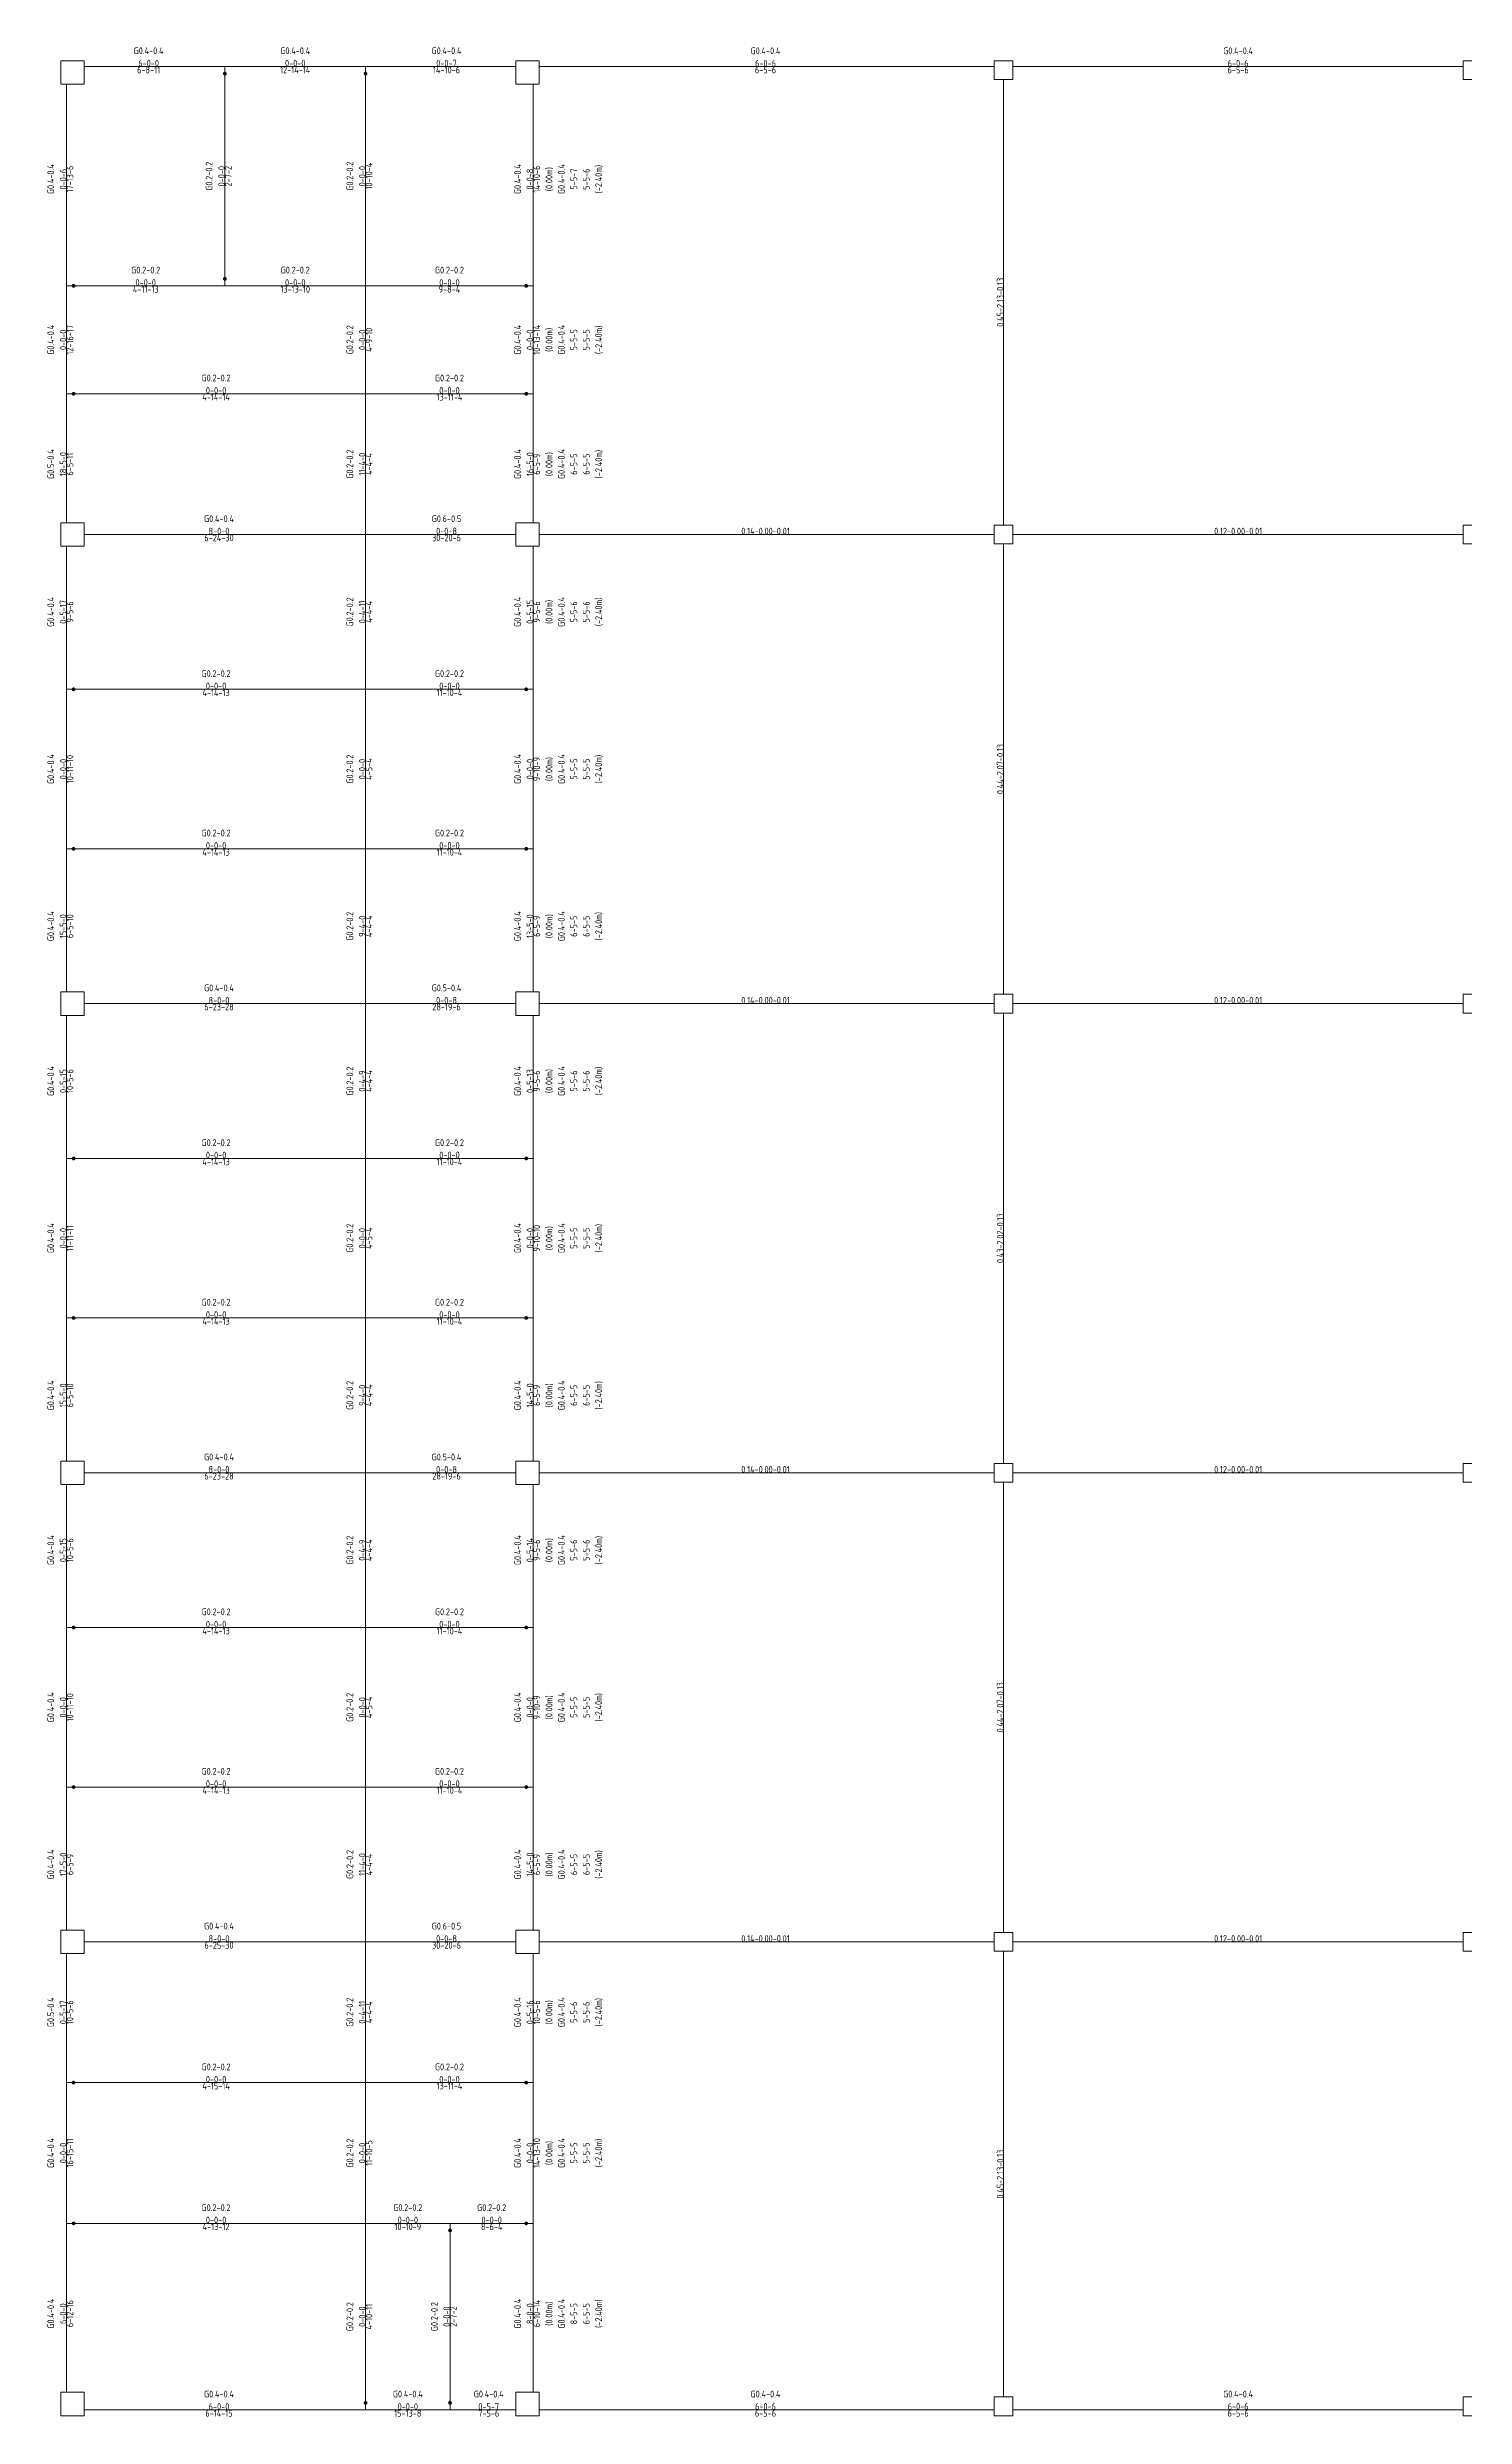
# Model space of a CAD drawing. Extents: x -2331248 to -1198620, y -977263 to -545844.
# Drawn here: x -1444551 to -1414340, y -911374 to -860871 of the extents above; entities that cross this region are included whole.
import ezdxf

# ---------------------------------------------------------------- set-up
doc = ezdxf.new("R2010")
doc.units = 0
doc.header["$LTSCALE"] = 1000
doc.header["$MEASUREMENT"] = 0
doc.layers.get('0').update_dxf_attribs({"linetype": 'CONTINUOUS'})
for name, color, linetype, lineweight in [('15100', 4, 'CONTINUOUS', 18), ('15101', 52, 'CONTINUOUS', 18), ('15220', 11, 'CONTINUOUS', 18)]:
    doc.layers.add(name, color=color, linetype=linetype, lineweight=lineweight)
doc.styles.add('PkpmHz', font='Pkpmeng', dxfattribs={"width": 0.7, "bigfont": 'hztxt'})

# ---------------------------------------------------------------- blocks, each defined once
blk = doc.blocks.new('A$C0456182A')
at = {"layer": '15100', "ltscale": 1000}
for p, q in [((766, 50093), (3766, 50094)), ((3766, 50094), (6766, 50094)), ((6766, 50094), (9966, 50093)), ((10466, 50093), (20166, 50093)), ((20566, 50093), (30166, 50093)), ((391, 45419), (391, 49719)), ((10341, 45419), (10341, 49719)), ((10341, 45419), (10341, 49719)), ((391, 43119), (391, 45419)), ((10341, 43119), (10341, 45419)), ((10341, 43119), (10341, 45419)), ((391, 40369), (391, 43119)), ((10341, 40369), (10341, 43119)), ((10341, 40369), (10341, 43119)), ((766, 40119), (6766, 40119)), ((6766, 40119), (9966, 40119)), ((391, 36819), (391, 39869)), ((10341, 36819), (10341, 39869)), ((10341, 36819), (10341, 39869)), ((391, 33419), (391, 36819)), ((10341, 33419), (10341, 36819)), ((10341, 33419), (10341, 36819)), ((391, 30369), (391, 33419)), ((10341, 30369), (10341, 33419)), ((10341, 30369), (10341, 33419)), ((391, 26819), (391, 29869)), ((766, 30119), (6766, 30119)), ((6766, 30119), (9966, 30119)), ((10341, 26819), (10341, 29869)), ((10341, 26819), (10341, 29869)), ((391, 23419), (391, 26819)), ((10341, 23419), (10341, 26819)), ((10341, 23419), (10341, 26819)), ((391, 20369), (391, 23419)), ((10341, 20369), (10341, 23419)), ((10341, 20369), (10341, 23419)), ((391, 16819), (391, 19869)), ((766, 20119), (6766, 20119)), ((6766, 20119), (9966, 20119)), ((10341, 16819), (10341, 19869)), ((10341, 16819), (10341, 19869)), ((391, 13419), (391, 16819)), ((10341, 13419), (10341, 16819)), ((10341, 13419), (10341, 16819)), ((391, 10369), (391, 13419)), ((10341, 10369), (10341, 13419)), ((10341, 10369), (10341, 13419)), ((766, 10119), (6766, 10119)), ((6766, 10119), (9966, 10119)), ((391, 7119), (391, 9869)), ((10341, 7119), (10341, 9869)), ((10341, 7119), (10341, 9869)), ((391, 4119), (391, 7119)), ((10341, 4119), (10341, 7119)), ((10341, 4119), (10341, 7119)), ((391, 519), (391, 4119)), ((10341, 519), (10341, 4119)), ((10341, 519), (10341, 4119)), ((766, 144), (6766, 144)), ((6766, 144), (8566, 144)), ((8566, 144), (9966, 144)), ((10466, 144), (20166, 145)), ((20566, 145), (30166, 145))]:
    blk.add_line(p, q, dxfattribs=at)
at = {"layer": '15100', "color": 4, "ltscale": 1000}
for p, q in [((3766, 45419), (3766, 50094)), ((6766, 45419), (6766, 50094)), ((20366, 40319), (20366, 49819)), ((391, 45419), (3766, 45419)), ((3766, 45419), (6766, 45419)), ((6766, 43119), (6766, 45419)), ((6766, 45419), (10341, 45419)), ((391, 43119), (6766, 43119)), ((6766, 40119), (6766, 43119)), ((6766, 43119), (10341, 43119)), ((6766, 36819), (6766, 40119)), ((10466, 40119), (20166, 40119)), ((20366, 30319), (20366, 39919)), ((20566, 40119), (30166, 40119)), ((391, 36819), (6766, 36819)), ((6766, 33419), (6766, 36819)), ((6766, 36819), (10341, 36819)), ((391, 33419), (6766, 33419)), ((6766, 30119), (6766, 33419)), ((6766, 33419), (10341, 33419)), ((6766, 26819), (6766, 30119)), ((10466, 30119), (20166, 30119)), ((20366, 20319), (20366, 29919)), ((20566, 30119), (30166, 30119)), ((391, 26819), (6766, 26819)), ((6766, 23419), (6766, 26819)), ((6766, 26819), (10341, 26819)), ((391, 23419), (6766, 23419)), ((6766, 20119), (6766, 23419)), ((6766, 23419), (10341, 23419)), ((6766, 16819), (6766, 20119)), ((10466, 20119), (20166, 20119)), ((20366, 10319), (20366, 19919)), ((20566, 20119), (30166, 20119)), ((391, 16819), (6766, 16819)), ((6766, 13419), (6766, 16819)), ((6766, 16819), (10341, 16819)), ((391, 13419), (6766, 13419)), ((6766, 10119), (6766, 13419)), ((6766, 13419), (10341, 13419)), ((6766, 7119), (6766, 10119)), ((10466, 10119), (20166, 10119)), ((20566, 10119), (30166, 10119)), ((20366, 419), (20366, 9919)), ((391, 7119), (6766, 7119)), ((6766, 4119), (6766, 7119)), ((6766, 7119), (10341, 7119)), ((391, 4119), (6766, 4119)), ((6766, 144), (6766, 4119)), ((6766, 4119), (8566, 4119)), ((8566, 144), (8566, 4119)), ((8566, 4119), (10341, 4119))]:
    blk.add_line(p, q, dxfattribs=at)
at = {"layer": '15100', "color": 1, "ltscale": 1000}
for points in [[(3786, 49944, 40, 40, 1), (3746, 49944, 40, 40, 1)], [(6786, 49944, 40, 40, 1), (6746, 49944, 40, 40, 1)], [(561, 45419, 40, 40, 1), (521, 45419, 40, 40, 1)], [(3786, 45569, 40, 40, 1), (3746, 45569, 40, 40, 1)], [(10211, 45419, 40, 40, 1), (10171, 45419, 40, 40, 1)], [(561, 43119, 40, 40, 1), (521, 43119, 40, 40, 1)], [(10211, 43119, 40, 40, 1), (10171, 43119, 40, 40, 1)], [(561, 36819, 40, 40, 1), (521, 36819, 40, 40, 1)], [(10211, 36819, 40, 40, 1), (10171, 36819, 40, 40, 1)], [(561, 33419, 40, 40, 1), (521, 33419, 40, 40, 1)], [(10211, 33419, 40, 40, 1), (10171, 33419, 40, 40, 1)], [(561, 26819, 40, 40, 1), (521, 26819, 40, 40, 1)], [(10211, 26819, 40, 40, 1), (10171, 26819, 40, 40, 1)], [(561, 23419, 40, 40, 1), (521, 23419, 40, 40, 1)], [(10211, 23419, 40, 40, 1), (10171, 23419, 40, 40, 1)], [(561, 16819, 40, 40, 1), (521, 16819, 40, 40, 1)], [(10211, 16819, 40, 40, 1), (10171, 16819, 40, 40, 1)], [(561, 13419, 40, 40, 1), (521, 13419, 40, 40, 1)], [(10211, 13419, 40, 40, 1), (10171, 13419, 40, 40, 1)], [(561, 7119, 40, 40, 1), (521, 7119, 40, 40, 1)], [(10211, 7119, 40, 40, 1), (10171, 7119, 40, 40, 1)], [(561, 4119, 40, 40, 1), (521, 4119, 40, 40, 1)], [(10211, 4119, 40, 40, 1), (10171, 4119, 40, 40, 1)], [(8586, 3969, 40, 40, 1), (8546, 3969, 40, 40, 1)], [(6786, 294, 40, 40, 1), (6746, 294, 40, 40, 1)], [(8586, 294, 40, 40, 1), (8546, 294, 40, 40, 1)]]:
    blk.add_lwpolyline(points, format="xyseb", close=True, dxfattribs=at)
at = {"layer": '15101', "linetype": 'Continuous'}
for points in [[(266, 49719), (766, 49719), (766, 50219), (266, 50219)], [(9966, 49719), (10466, 49719), (10466, 50219), (9966, 50219)], [(9966, 49719), (10466, 49719), (10466, 50219), (9966, 50219)], [(20166, 49819), (20566, 49819), (20566, 50219), (20166, 50219)], [(30166, 49819), (30566, 49819), (30566, 50219), (30166, 50219)], [(266, 39869), (766, 39869), (766, 40369), (266, 40369)], [(9966, 39869), (10466, 39869), (10466, 40369), (9966, 40369)], [(9966, 39869), (10466, 39869), (10466, 40369), (9966, 40369)], [(20166, 39919), (20566, 39919), (20566, 40319), (20166, 40319)], [(30166, 39919), (30566, 39919), (30566, 40319), (30166, 40319)], [(266, 29869), (766, 29869), (766, 30369), (266, 30369)], [(9966, 29869), (10466, 29869), (10466, 30369), (9966, 30369)], [(9966, 29869), (10466, 29869), (10466, 30369), (9966, 30369)], [(20166, 29919), (20566, 29919), (20566, 30319), (20166, 30319)], [(30166, 29919), (30566, 29919), (30566, 30319), (30166, 30319)], [(266, 19869), (766, 19869), (766, 20369), (266, 20369)], [(9966, 19869), (10466, 19869), (10466, 20369), (9966, 20369)], [(9966, 19869), (10466, 19869), (10466, 20369), (9966, 20369)], [(20166, 19919), (20566, 19919), (20566, 20319), (20166, 20319)], [(30166, 19919), (30566, 19919), (30566, 20319), (30166, 20319)], [(266, 9869), (766, 9869), (766, 10369), (266, 10369)], [(9966, 9869), (10466, 9869), (10466, 10369), (9966, 10369)], [(9966, 9869), (10466, 9869), (10466, 10369), (9966, 10369)], [(20166, 9919), (20566, 9919), (20566, 10319), (20166, 10319)], [(30166, 9919), (30566, 9919), (30566, 10319), (30166, 10319)], [(266, 19), (766, 19), (766, 519), (266, 519)], [(9966, 19), (10466, 19), (10466, 519), (9966, 519)], [(9966, 19), (10466, 19), (10466, 519), (9966, 519)], [(20166, 19), (20566, 19), (20566, 419), (20166, 419)], [(30166, 19), (30566, 19), (30566, 419), (30166, 419)]]:
    blk.add_lwpolyline(points, close=True, dxfattribs=at)
at = {"layer": '15220', "char_height": 144, "line_spacing_factor": 1.1, "style": 'PkpmHz'}
for s, insert, attachment_point in [('{\\W0.91;\\C4;G0.4-0.4^J6-0-0^J}', (2141, 50094), 8), ('{\\W0.91;\\C4;6-8-11^J}', (2141, 50094), 2), ('{\\W0.91;\\C4;12-14-14^J}', (5266, 50094), 2), ('{\\W0.91;\\C4;G0.4-0.4^J0-0-0^J}', (5266, 50094), 8), ('{\\W0.91;\\C4;G0.4-0.4^J6-0-6^J}', (15291, 50093), 8), ('{\\W0.91;\\C4;6-5-6^J}', (15291, 50093), 2), ('{\\W0.91;\\C4;G0.4-0.4^J6-0-6^J}', (25366, 50093), 8), ('{\\W0.91;\\C4;6-5-6^J}', (25366, 50093), 2), ('{\\W0.91;\\C4;G0.2-0.2^J0-0-0^J}', (2079, 45419), 8), ('{\\W0.91;\\C4;G0.2-0.2^J0-0-0^J}', (5266, 45419), 8), ('{\\W0.91;\\C4;G0.2-0.2^J0-0-0^J}', (8554, 45419), 8), ('{\\W0.91;\\C4;4-11-13^J}', (2079, 45419), 2), ('{\\W0.91;\\C4;13-13-10^J}', (5266, 45419), 2), ('{\\W0.91;\\C4;9-8-4^J}', (8554, 45419), 2), ('{\\W0.91;\\C4;G0.2-0.2^J0-0-0^J}', (3579, 43119), 8), ('{\\W0.91;\\C4;G0.2-0.2^J0-0-0^J}', (8554, 43119), 8), ('{\\W0.91;\\C4;4-14-14^J}', (3579, 43119), 2), ('{\\W0.91;\\C4;13-11-4^J}', (8554, 43119), 2), ('{\\W0.91;\\C4;G0.4-0.4^J8-0-0^J}', (3641, 40119), 8), ('{\\W0.91;\\C4;G0.6-0.5^J0-0-8^J}', (8491, 40119), 8), ('{\\W0.91;\\C4;6-24-30^J}', (3641, 40119), 2), ('{\\W0.91;\\C4;30-20-6^J}', (8491, 40119), 2), ('{\\W0.91;\\C4;0.14-0.00-0.01^J}', (15291, 40119), 8), ('{\\W0.91;\\C4;0.12-0.00-0.01^J}', (25366, 40119), 8), ('{\\W0.91;\\C4;G0.2-0.2^J0-0-0^J}', (3579, 36819), 8), ('{\\W0.91;\\C4;G0.2-0.2^J0-0-0^J}', (8554, 36819), 8), ('{\\W0.91;\\C4;4-14-13^J}', (3579, 36819), 2), ('{\\W0.91;\\C4;11-10-4^J}', (8554, 36819), 2), ('{\\W0.91;\\C4;G0.2-0.2^J0-0-0^J}', (3579, 33419), 8), ('{\\W0.91;\\C4;4-14-13^J}', (3579, 33419), 2), ('{\\W0.91;\\C4;G0.2-0.2^J0-0-0^J}', (8554, 33419), 8), ('{\\W0.91;\\C4;11-10-4^J}', (8554, 33419), 2), ('{\\W0.91;\\C4;G0.4-0.4^J8-0-0^J}', (3641, 30119), 8), ('{\\W0.91;\\C4;G0.5-0.4^J0-0-8^J}', (8491, 30119), 8), ('{\\W0.91;\\C4;6-23-28^J}', (3641, 30119), 2), ('{\\W0.91;\\C4;28-19-6^J}', (8491, 30119), 2), ('{\\W0.91;\\C4;0.14-0.00-0.01^J}', (15291, 30119), 8), ('{\\W0.91;\\C4;0.12-0.00-0.01^J}', (25366, 30119), 8), ('{\\W0.91;\\C4;G0.2-0.2^J0-0-0^J}', (3579, 26819), 8), ('{\\W0.91;\\C4;4-14-13^J}', (3579, 26819), 2), ('{\\W0.91;\\C4;G0.2-0.2^J0-0-0^J}', (8554, 26819), 8), ('{\\W0.91;\\C4;11-10-4^J}', (8554, 26819), 2), ('{\\W0.91;\\C4;G0.2-0.2^J0-0-0^J}', (3579, 23419), 8), ('{\\W0.91;\\C4;G0.2-0.2^J0-0-0^J}', (8554, 23419), 8), ('{\\W0.91;\\C4;4-14-13^J}', (3579, 23419), 2), ('{\\W0.91;\\C4;11-10-4^J}', (8554, 23419), 2), ('{\\W0.91;\\C4;G0.4-0.4^J8-0-0^J}', (3641, 20119), 8), ('{\\W0.91;\\C4;G0.5-0.4^J0-0-8^J}', (8491, 20119), 8), ('{\\W0.91;\\C4;0.14-0.00-0.01^J}', (15291, 20119), 8), ('{\\W0.91;\\C4;0.12-0.00-0.01^J}', (25366, 20119), 8), ('{\\W0.91;\\C4;6-23-28^J}', (3641, 20119), 2), ('{\\W0.91;\\C4;28-19-6^J}', (8491, 20119), 2), ('{\\W0.91;\\C4;G0.2-0.2^J0-0-0^J}', (3579, 16819), 8), ('{\\W0.91;\\C4;G0.2-0.2^J0-0-0^J}', (8554, 16819), 8), ('{\\W0.91;\\C4;4-14-13^J}', (3579, 16819), 2), ('{\\W0.91;\\C4;11-10-4^J}', (8554, 16819), 2), ('{\\W0.91;\\C4;G0.2-0.2^J0-0-0^J}', (3579, 13419), 8), ('{\\W0.91;\\C4;G0.2-0.2^J0-0-0^J}', (8554, 13419), 8), ('{\\W0.91;\\C4;4-14-13^J}', (3579, 13419), 2), ('{\\W0.91;\\C4;11-10-4^J}', (8554, 13419), 2), ('{\\W0.91;\\C4;G0.4-0.4^J8-0-0^J}', (3641, 10119), 8), ('{\\W0.91;\\C4;6-25-30^J}', (3641, 10119), 2), ('{\\W0.91;\\C4;G0.6-0.5^J0-0-8^J}', (8491, 10119), 8), ('{\\W0.91;\\C4;30-20-6^J}', (8491, 10119), 2), ('{\\W0.91;\\C4;0.14-0.00-0.01^J}', (15291, 10119), 8), ('{\\W0.91;\\C4;0.12-0.00-0.01^J}', (25366, 10119), 8), ('{\\W0.91;\\C4;G0.2-0.2^J0-0-0^J}', (3579, 7119), 8), ('{\\W0.91;\\C4;4-15-14^J}', (3579, 7119), 2), ('{\\W0.91;\\C4;G0.2-0.2^J0-0-0^J}', (8554, 7119), 8), ('{\\W0.91;\\C4;13-11-4^J}', (8554, 7119), 2), ('{\\W0.91;\\C4;G0.2-0.2^J0-0-0^J}', (3579, 4119), 8), ('{\\W0.91;\\C4;4-13-12^J}', (3579, 4119), 2), ('{\\W0.91;\\C4;G0.2-0.2^J0-0-0^J}', (7666, 4119), 8), ('{\\W0.91;\\C4;10-10-9^J}', (7666, 4119), 2), ('{\\W0.91;\\C4;G0.2-0.2^J0-0-0^J}', (9454, 4119), 8), ('{\\W0.91;\\C4;8-6-4^J}', (9454, 4119), 2), ('{\\W0.91;\\C4;G0.4-0.4^J6-0-0^J}', (3641, 144), 8), ('{\\W0.91;\\C4;G0.4-0.4^J0-0-0^J}', (7666, 144), 8), ('{\\W0.91;\\C4;G0.4-0.4^J0-5-7^J}', (9391, 144), 8), ('{\\W0.91;\\C4;G0.4-0.4^J6-0-6^J}', (15291, 145), 8), ('{\\W0.91;\\C4;G0.4-0.4^J6-0-6^J}', (25366, 145), 8), ('{\\W0.91;\\C4;6-14-15^J}', (3641, 144), 2), ('{\\W0.91;\\C4;15-13-8^J}', (7666, 144), 2), ('{\\W0.91;\\C4;7-5-6^J}', (9391, 144), 2), ('{\\W0.91;\\C4;6-5-6^J}', (15291, 145), 2), ('{\\W0.91;\\C4;6-5-6^J}', (25366, 145), 2)]:
    blk.add_mtext(s, dxfattribs=dict(at, insert=insert, attachment_point=attachment_point))
for s, insert, attachment_point, rotation in [('{\\W0.91;\\C4;G0.4-0.4^J0-0-7^J}', (8491, 50094), 8, 359.9834), ('{\\W0.91;\\C4;14-10-6^J}', (8491, 50094), 2, 359.9834), ('{\\W0.91;\\C4;G0.4-0.4^J0-0-6^J}', (391, 47694), 8, 89.9997), ('{\\W0.91;\\C4;G0.2-0.2^J0-0-0^J}', (3766, 47757), 8, 89.9997), ('{\\W0.91;\\C4;G0.2-0.2^J0-0-0^J}', (6766, 47757), 8, 89.9997), ('{\\W0.91;\\C4;10-10-4^J}', (6766, 47757), 2, 89.9997), ('{\\W0.91;\\C4;G0.4-0.4^J0-0-8^J}', (10341, 47694), 8, 89.9997), ('{\\W0.91;\\C4;14-10-6^J(0.00m)^JG0.4-0.4^J5-5-7^J5-5-6^J(-2.40m)^J}', (10341, 47694), 2, 89.9997), ('{\\W0.91;\\C4;17-13-6^J}', (391, 47694), 2, 89.9997), ('{\\W0.91;\\C4;2-7-2^J}', (3766, 47757), 2, 89.9997), ('{\\W0.91;\\C4;G0.4-0.4^J0-0-0^J}', (391, 44269), 8, 89.9997), ('{\\W0.91;\\C4;12-16-17^J}', (391, 44269), 2, 89.9997), ('{\\W0.91;\\C4;G0.2-0.2^J0-0-0^J}', (6766, 44269), 8, 89.9997), ('{\\W0.91;\\C4;4-9-10^J}', (6766, 44269), 2, 89.9997), ('{\\W0.91;\\C4;G0.4-0.4^J0-0-0^J}', (10341, 44269), 8, 89.9997), ('{\\W0.91;\\C4;10-13-14^J(0.00m)^JG0.4-0.4^J5-5-5^J5-5-5^J(-2.40m)^J}', (10341, 44269), 2, 89.9997), ('{\\W0.91;\\C4;G0.5-0.4^J18-5-0^J}', (391, 41619), 8, 89.9997), ('{\\W0.91;\\C4;G0.4-0.4^J16-5-0^J}', (10341, 41619), 8, 89.9997), ('{\\W0.91;\\C4;6-5-9^J(0.00m)^JG0.4-0.4^J6-5-5^J6-5-5^J(-2.40m)^J}', (10341, 41619), 2, 89.9997), ('{\\W0.91;\\C4;6-5-11^J}', (391, 41619), 2, 89.9997), ('{\\W0.91;\\C4;G0.2-0.2^J11-4-0^J}', (6766, 41619), 8, 89.9997), ('{\\W0.91;\\C4;4-4-4^J}', (6766, 41619), 2, 89.9997), ('{\\W0.91;\\C4;G0.4-0.4^J0-5-17^J}', (391, 38469), 8, 89.9997), ('{\\W0.91;\\C4;9-5-6^J}', (391, 38469), 2, 89.9997), ('{\\W0.91;\\C4;G0.2-0.2^J0-4-11^J}', (6766, 38469), 8, 89.9997), ('{\\W0.91;\\C4;4-4-4^J}', (6766, 38469), 2, 89.9997), ('{\\W0.91;\\C4;G0.4-0.4^J0-5-15^J}', (10341, 38469), 8, 89.9997), ('{\\W0.91;\\C4;9-5-6^J(0.00m)^JG0.4-0.4^J5-5-6^J5-5-6^J(-2.40m)^J}', (10341, 38469), 2, 89.9997), ('{\\W0.91;\\C4;G0.4-0.4^J0-0-0^J}', (391, 35119), 8, 89.9997), ('{\\W0.91;\\C4;10-11-10^J}', (391, 35119), 2, 89.9997), ('{\\W0.91;\\C4;G0.2-0.2^J0-0-0^J}', (6766, 35119), 8, 89.9997), ('{\\W0.91;\\C4;G0.4-0.4^J0-0-0^J}', (10341, 35119), 8, 89.9997), ('{\\W0.91;\\C4;9-10-9^J(0.00m)^JG0.4-0.4^J5-5-5^J5-5-5^J(-2.40m)^J}', (10341, 35119), 2, 89.9997), ('{\\W0.91;\\C4;4-5-4^J}', (6766, 35119), 2, 89.9997), ('{\\W0.91;\\C4;G0.4-0.4^J15-5-0^J}', (391, 31769), 8, 89.9997), ('{\\W0.91;\\C4;6-5-10^J}', (391, 31769), 2, 89.9997), ('{\\W0.91;\\C4;G0.2-0.2^J9-4-0^J}', (6766, 31769), 8, 89.9997), ('{\\W0.91;\\C4;4-4-4^J}', (6766, 31769), 2, 89.9997), ('{\\W0.91;\\C4;G0.4-0.4^J13-5-0^J}', (10341, 31769), 8, 89.9997), ('{\\W0.91;\\C4;6-5-9^J(0.00m)^JG0.4-0.4^J6-5-5^J6-5-5^J(-2.40m)^J}', (10341, 31769), 2, 89.9997), ('{\\W0.91;\\C4;G0.4-0.4^J0-5-15^J}', (391, 28469), 8, 89.9997), ('{\\W0.91;\\C4;10-5-6^J}', (391, 28469), 2, 89.9997), ('{\\W0.91;\\C4;G0.2-0.2^J0-4-9^J}', (6766, 28469), 8, 89.9997), ('{\\W0.91;\\C4;4-4-4^J}', (6766, 28469), 2, 89.9997), ('{\\W0.91;\\C4;G0.4-0.4^J0-5-13^J}', (10341, 28469), 8, 89.9997), ('{\\W0.91;\\C4;9-5-6^J(0.00m)^JG0.4-0.4^J5-5-6^J5-5-6^J(-2.40m)^J}', (10341, 28469), 2, 89.9997), ('{\\W0.91;\\C4;G0.4-0.4^J0-0-0^J}', (391, 25119), 8, 89.9997), ('{\\W0.91;\\C4;11-11-11^J}', (391, 25119), 2, 89.9997), ('{\\W0.91;\\C4;G0.2-0.2^J0-0-0^J}', (6766, 25119), 8, 89.9997), ('{\\W0.91;\\C4;4-5-4^J}', (6766, 25119), 2, 89.9997), ('{\\W0.91;\\C4;G0.4-0.4^J0-0-0^J}', (10341, 25119), 8, 89.9997), ('{\\W0.91;\\C4;9-10-10^J(0.00m)^JG0.4-0.4^J5-5-5^J5-5-5^J(-2.40m)^J}', (10341, 25119), 2, 89.9997), ('{\\W0.91;\\C4;G0.4-0.4^J15-5-0^J}', (391, 21769), 8, 89.9997), ('{\\W0.91;\\C4;6-5-10^J}', (391, 21769), 2, 89.9997), ('{\\W0.91;\\C4;G0.2-0.2^J9-4-0^J}', (6766, 21769), 8, 89.9997), ('{\\W0.91;\\C4;4-4-4^J}', (6766, 21769), 2, 89.9997), ('{\\W0.91;\\C4;G0.4-0.4^J14-5-0^J}', (10341, 21769), 8, 89.9997), ('{\\W0.91;\\C4;6-5-9^J(0.00m)^JG0.4-0.4^J6-5-5^J6-5-5^J(-2.40m)^J}', (10341, 21769), 2, 89.9997), ('{\\W0.91;\\C4;G0.4-0.4^J0-5-15^J}', (391, 18469), 8, 89.9997), ('{\\W0.91;\\C4;10-5-6^J}', (391, 18469), 2, 89.9997), ('{\\W0.91;\\C4;G0.2-0.2^J0-4-9^J}', (6766, 18469), 8, 89.9997), ('{\\W0.91;\\C4;4-4-4^J}', (6766, 18469), 2, 89.9997), ('{\\W0.91;\\C4;G0.4-0.4^J0-5-14^J}', (10341, 18469), 8, 89.9997), ('{\\W0.91;\\C4;9-5-6^J(0.00m)^JG0.4-0.4^J5-5-6^J5-5-6^J(-2.40m)^J}', (10341, 18469), 2, 89.9997), ('{\\W0.91;\\C4;G0.4-0.4^J0-0-0^J}', (391, 15119), 8, 89.9997), ('{\\W0.91;\\C4;10-11-10^J}', (391, 15119), 2, 89.9997), ('{\\W0.91;\\C4;G0.2-0.2^J0-0-0^J}', (6766, 15119), 8, 89.9997), ('{\\W0.91;\\C4;4-5-4^J}', (6766, 15119), 2, 89.9997), ('{\\W0.91;\\C4;G0.4-0.4^J0-0-0^J}', (10341, 15119), 8, 89.9997), ('{\\W0.91;\\C4;9-10-9^J(0.00m)^JG0.4-0.4^J5-5-5^J5-5-5^J(-2.40m)^J}', (10341, 15119), 2, 89.9997), ('{\\W0.91;\\C4;G0.4-0.4^J17-5-0^J}', (391, 11769), 8, 89.9997), ('{\\W0.91;\\C4;6-5-9^J}', (391, 11769), 2, 89.9997), ('{\\W0.91;\\C4;G0.2-0.2^J11-4-0^J}', (6766, 11769), 8, 89.9997), ('{\\W0.91;\\C4;4-4-4^J}', (6766, 11769), 2, 89.9997), ('{\\W0.91;\\C4;G0.4-0.4^J14-5-0^J}', (10341, 11769), 8, 89.9997), ('{\\W0.91;\\C4;6-5-9^J(0.00m)^JG0.4-0.4^J6-5-5^J6-5-5^J(-2.40m)^J}', (10341, 11769), 2, 89.9997), ('{\\W0.91;\\C4;G0.5-0.4^J0-5-17^J}', (391, 8619), 8, 89.9997), ('{\\W0.91;\\C4;10-5-6^J}', (391, 8619), 2, 89.9997), ('{\\W0.91;\\C4;G0.2-0.2^J0-4-11^J}', (6766, 8619), 8, 89.9997), ('{\\W0.91;\\C4;4-4-4^J}', (6766, 8619), 2, 89.9997), ('{\\W0.91;\\C4;G0.4-0.4^J0-5-16^J}', (10341, 8619), 8, 89.9997), ('{\\W0.91;\\C4;10-5-6^J(0.00m)^JG0.4-0.4^J5-5-6^J5-5-6^J(-2.40m)^J}', (10341, 8619), 2, 89.9997), ('{\\W0.91;\\C4;G0.4-0.4^J0-0-0^J}', (391, 5619), 8, 89.9997), ('{\\W0.91;\\C4;16-15-11^J}', (391, 5619), 2, 89.9997), ('{\\W0.91;\\C4;G0.2-0.2^J0-0-0^J}', (6766, 5619), 8, 89.9997), ('{\\W0.91;\\C4;11-10-5^J}', (6766, 5619), 2, 89.9997), ('{\\W0.91;\\C4;G0.4-0.4^J0-0-0^J}', (10341, 5619), 8, 89.9997), ('{\\W0.91;\\C4;14-13-10^J(0.00m)^JG0.4-0.4^J5-5-5^J5-5-5^J(-2.40m)^J}', (10341, 5619), 2, 89.9997), ('{\\W0.91;\\C4;G0.4-0.4^J6-0-0^J}', (391, 2194), 8, 89.9997), ('{\\W0.91;\\C4;6-12-16^J}', (391, 2194), 2, 89.9997), ('{\\W0.91;\\C4;G0.2-0.2^J0-0-0^J}', (6766, 2131), 8, 89.9997), ('{\\W0.91;\\C4;4-10-11^J}', (6766, 2131), 2, 89.9997), ('{\\W0.91;\\C4;G0.2-0.2^J0-0-0^J}', (8566, 2131), 8, 89.9997), ('{\\W0.91;\\C4;2-7-2^J}', (8566, 2131), 2, 89.9997), ('{\\W0.91;\\C4;G0.4-0.4^J8-0-0^J}', (10341, 2194), 8, 89.9997), ('{\\W0.91;\\C4;6-10-14^J(0.00m)^JG0.4-0.4^J8-5-5^J6-5-5^J(-2.40m)^J}', (10341, 2194), 2, 89.9997)]:
    blk.add_mtext(s, dxfattribs=dict(at, insert=insert, attachment_point=attachment_point, rotation=rotation))
at = {"layer": '15220', "color": 1, "char_height": 144, "attachment_point": 8, "rotation": 89.9997, "line_spacing_factor": 1.1, "style": 'PkpmHz'}
for s, insert in [('{\\W0.91;0.45-2.13-0.13^J}', (20366, 45069)), ('{\\W0.91;0.44-2.07-0.13^J}', (20366, 35119)), ('{\\W0.91;0.43-2.02-0.13^J}', (20366, 25119)), ('{\\W0.91;0.44-2.07-0.13^J}', (20366, 15119)), ('{\\W0.91;0.45-2.13-0.13^J}', (20366, 5169))]:
    blk.add_mtext(s, dxfattribs=dict(at, insert=insert))

msp = doc.modelspace()

# ---------------------------------------------------------------- block references
msp.add_blockref('A$C0456182A', (-1444534, -911374))

doc.saveas('drawing.dxf')
